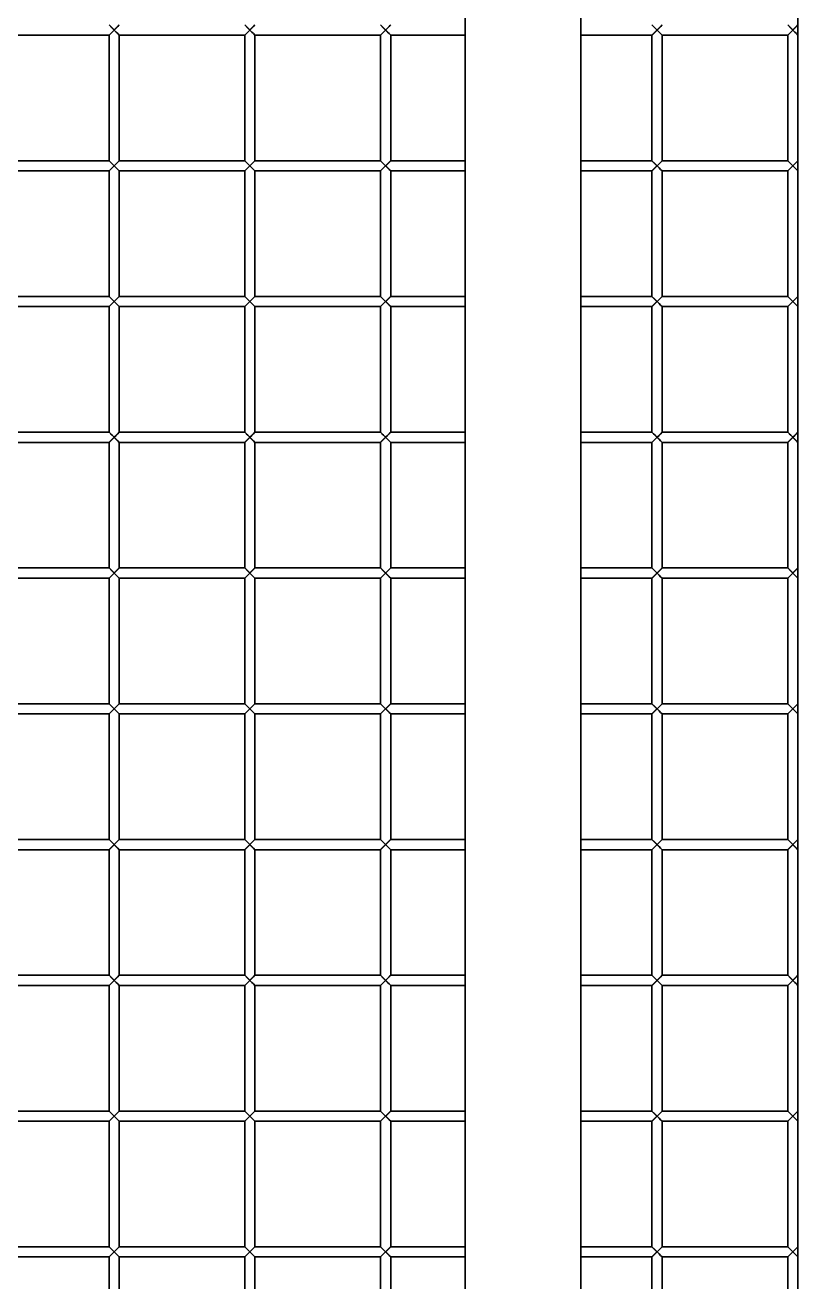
# Model space of a CAD drawing. Header units: millimetres. Extents: x 32496 to 166256, y 3504 to 23939.
# Drawn here: x 68966.3 to 69194, y 13842.3 to 14212.6 of the extents above; entities that cross this region are included whole.
import ezdxf

# ---------------------------------------------------------------- set-up
doc = ezdxf.new("R2010")
doc.units = ezdxf.units.MM
doc.layers.get('0').update_dxf_attribs({"lineweight": 35})

# ---------------------------------------------------------------- blocks, each defined once
blk = doc.blocks.new('8-1250')
at = {"linetype": 'Continuous'}
for p, q in [((-3950.13, -32393.79), (-3950.13, -33324.79)), ((-3916.13, -32393.79), (-3916.13, -33324.79)), ((-3852.13, -33311.79), (-3852.13, -32408.79)), ((-4055.13, -32761.79), (-4052.13, -32758.79)), ((-4052.13, -32761.79), (-4055.13, -32758.79)), ((-4015.13, -32761.79), (-4012.13, -32758.79)), ((-4012.13, -32761.79), (-4015.13, -32758.79)), ((-3975.13, -32761.79), (-3972.13, -32758.79)), ((-3972.13, -32761.79), (-3975.13, -32758.79)), ((-3895.13, -32761.79), (-3892.13, -32758.79)), ((-3892.13, -32761.79), (-3895.13, -32758.79)), ((-3855.13, -32761.79), (-3852.13, -32758.79)), ((-3852.13, -32761.79), (-3855.13, -32758.79)), ((-4092.13, -32761.79), (-4055.13, -32761.79)), ((-4055.13, -32761.79), (-4055.13, -32798.79)), ((-4055.01, -32761.67), (-4054.22, -32760.88)), ((-4054.22, -32760.88), (-4053.63, -32760.29)), ((-4052.13, -32761.79), (-4052.13, -32798.79)), ((-4052.13, -32761.79), (-4015.13, -32761.79)), ((-4015.13, -32761.79), (-4015.13, -32798.79)), ((-4015.01, -32761.67), (-4014.22, -32760.88)), ((-4014.22, -32760.88), (-4013.63, -32760.29)), ((-4012.13, -32761.79), (-4012.13, -32798.79)), ((-4012.13, -32761.79), (-3975.13, -32761.79)), ((-3975.13, -32761.79), (-3975.13, -32798.79)), ((-3975.01, -32761.67), (-3974.22, -32760.88)), ((-3974.22, -32760.88), (-3973.63, -32760.29)), ((-3972.13, -32761.79), (-3972.13, -32798.79)), ((-3972.13, -32761.79), (-3950.13, -32761.79)), ((-3916.13, -32761.79), (-3895.13, -32761.79)), ((-3895.13, -32761.79), (-3895.13, -32798.79)), ((-3895.01, -32761.67), (-3894.22, -32760.88)), ((-3894.22, -32760.88), (-3893.63, -32760.29)), ((-3892.13, -32761.79), (-3892.13, -32798.79)), ((-3892.13, -32761.79), (-3855.13, -32761.79)), ((-3855.13, -32761.79), (-3855.13, -32798.79)), ((-3855.01, -32761.67), (-3854.22, -32760.88)), ((-3854.22, -32760.88), (-3853.63, -32760.29)), ((-4092.13, -32798.79), (-4055.13, -32798.79)), ((-4055.13, -32801.79), (-4052.13, -32798.79)), ((-4052.13, -32801.79), (-4055.13, -32798.79)), ((-4052.13, -32798.79), (-4015.13, -32798.79)), ((-4015.13, -32801.79), (-4012.13, -32798.79)), ((-4012.13, -32801.79), (-4015.13, -32798.79)), ((-4012.13, -32798.79), (-3975.13, -32798.79)), ((-3975.13, -32801.79), (-3972.13, -32798.79)), ((-3972.13, -32801.79), (-3975.13, -32798.79)), ((-3972.13, -32798.79), (-3950.13, -32798.79)), ((-3916.13, -32798.79), (-3895.13, -32798.79)), ((-3895.13, -32801.79), (-3892.13, -32798.79)), ((-3892.13, -32801.79), (-3895.13, -32798.79)), ((-3892.13, -32798.79), (-3855.13, -32798.79)), ((-3855.13, -32801.79), (-3852.13, -32798.79)), ((-3852.13, -32801.79), (-3855.13, -32798.79)), ((-4092.13, -32801.79), (-4055.13, -32801.79)), ((-4055.13, -32801.79), (-4055.13, -32838.79)), ((-4055.01, -32801.67), (-4054.22, -32800.88)), ((-4054.22, -32800.88), (-4053.63, -32800.29)), ((-4052.13, -32801.79), (-4052.13, -32838.79)), ((-4052.13, -32801.79), (-4015.13, -32801.79)), ((-4015.13, -32801.79), (-4015.13, -32838.79)), ((-4015.01, -32801.67), (-4014.22, -32800.88)), ((-4014.22, -32800.88), (-4013.63, -32800.29)), ((-4012.13, -32801.79), (-4012.13, -32838.79)), ((-4012.13, -32801.79), (-3975.13, -32801.79)), ((-3975.13, -32801.79), (-3975.13, -32838.79)), ((-3975.01, -32801.67), (-3974.22, -32800.88)), ((-3974.22, -32800.88), (-3973.63, -32800.29)), ((-3972.13, -32801.79), (-3972.13, -32838.79)), ((-3972.13, -32801.79), (-3950.13, -32801.79)), ((-3916.13, -32801.79), (-3895.13, -32801.79)), ((-3895.13, -32801.79), (-3895.13, -32838.79)), ((-3895.01, -32801.67), (-3894.22, -32800.88)), ((-3894.22, -32800.88), (-3893.63, -32800.29)), ((-3892.13, -32801.79), (-3892.13, -32838.79)), ((-3892.13, -32801.79), (-3855.13, -32801.79)), ((-3855.13, -32801.79), (-3855.13, -32838.79)), ((-3855.01, -32801.67), (-3854.22, -32800.88)), ((-3854.22, -32800.88), (-3853.63, -32800.29)), ((-4092.13, -32838.79), (-4055.13, -32838.79)), ((-4055.13, -32841.79), (-4052.13, -32838.79)), ((-4052.13, -32841.79), (-4055.13, -32838.79)), ((-4052.13, -32838.79), (-4015.13, -32838.79)), ((-4015.13, -32841.79), (-4012.13, -32838.79)), ((-4012.13, -32841.79), (-4015.13, -32838.79)), ((-4012.13, -32838.79), (-3975.13, -32838.79)), ((-3975.13, -32841.79), (-3972.13, -32838.79)), ((-3972.13, -32841.79), (-3975.13, -32838.79)), ((-3972.13, -32838.79), (-3950.13, -32838.79)), ((-3916.13, -32838.79), (-3895.13, -32838.79)), ((-3895.13, -32841.79), (-3892.13, -32838.79)), ((-3892.13, -32841.79), (-3895.13, -32838.79)), ((-3892.13, -32838.79), (-3855.13, -32838.79)), ((-3855.13, -32841.79), (-3852.13, -32838.79)), ((-3852.13, -32841.79), (-3855.13, -32838.79)), ((-4092.13, -32841.79), (-4055.13, -32841.79)), ((-4055.13, -32841.79), (-4055.13, -32878.79)), ((-4055.01, -32841.67), (-4054.22, -32840.88)), ((-4054.22, -32840.88), (-4053.63, -32840.29)), ((-4052.13, -32841.79), (-4052.13, -32878.79)), ((-4052.13, -32841.79), (-4015.13, -32841.79)), ((-4015.13, -32841.79), (-4015.13, -32878.79)), ((-4015.01, -32841.67), (-4014.22, -32840.88)), ((-4014.22, -32840.88), (-4013.63, -32840.29)), ((-4012.13, -32841.79), (-4012.13, -32878.79)), ((-4012.13, -32841.79), (-3975.13, -32841.79)), ((-3975.13, -32841.79), (-3975.13, -32878.79)), ((-3975.01, -32841.67), (-3974.22, -32840.88)), ((-3974.22, -32840.88), (-3973.63, -32840.29)), ((-3972.13, -32841.79), (-3972.13, -32878.79)), ((-3972.13, -32841.79), (-3950.13, -32841.79)), ((-3916.13, -32841.79), (-3895.13, -32841.79)), ((-3895.13, -32841.79), (-3895.13, -32878.79)), ((-3895.01, -32841.67), (-3894.22, -32840.88)), ((-3894.22, -32840.88), (-3893.63, -32840.29)), ((-3892.13, -32841.79), (-3892.13, -32878.79)), ((-3892.13, -32841.79), (-3855.13, -32841.79)), ((-3855.13, -32841.79), (-3855.13, -32878.79)), ((-3855.01, -32841.67), (-3854.22, -32840.88)), ((-3854.22, -32840.88), (-3853.63, -32840.29)), ((-4092.13, -32878.79), (-4055.13, -32878.79)), ((-4055.13, -32881.79), (-4052.13, -32878.79)), ((-4052.13, -32881.79), (-4055.13, -32878.79)), ((-4055.01, -32881.67), (-4054.22, -32880.88)), ((-4054.22, -32880.88), (-4053.63, -32880.29)), ((-4052.13, -32878.79), (-4015.13, -32878.79)), ((-4015.13, -32881.79), (-4012.13, -32878.79)), ((-4012.13, -32881.79), (-4015.13, -32878.79)), ((-4015.01, -32881.67), (-4014.22, -32880.88)), ((-4014.22, -32880.88), (-4013.63, -32880.29)), ((-4012.13, -32878.79), (-3975.13, -32878.79)), ((-3975.13, -32881.79), (-3972.13, -32878.79)), ((-3972.13, -32881.79), (-3975.13, -32878.79)), ((-3975.01, -32881.67), (-3974.22, -32880.88)), ((-3974.22, -32880.88), (-3973.63, -32880.29)), ((-3972.13, -32878.79), (-3950.13, -32878.79)), ((-3916.13, -32878.79), (-3895.13, -32878.79)), ((-3895.13, -32881.79), (-3892.13, -32878.79)), ((-3892.13, -32881.79), (-3895.13, -32878.79)), ((-3895.01, -32881.67), (-3894.22, -32880.88)), ((-3894.22, -32880.88), (-3893.63, -32880.29)), ((-3892.13, -32878.79), (-3855.13, -32878.79)), ((-3855.13, -32881.79), (-3852.13, -32878.79)), ((-3852.13, -32881.79), (-3855.13, -32878.79)), ((-3855.01, -32881.67), (-3854.22, -32880.88)), ((-3854.22, -32880.88), (-3853.63, -32880.29)), ((-4092.13, -32881.79), (-4055.13, -32881.79)), ((-4055.13, -32881.79), (-4055.13, -32918.79)), ((-4052.13, -32881.79), (-4052.13, -32918.79)), ((-4052.13, -32881.79), (-4015.13, -32881.79)), ((-4015.13, -32881.79), (-4015.13, -32918.79)), ((-4012.13, -32881.79), (-4012.13, -32918.79)), ((-4012.13, -32881.79), (-3975.13, -32881.79)), ((-3975.13, -32881.79), (-3975.13, -32918.79)), ((-3972.13, -32881.79), (-3972.13, -32918.79)), ((-3972.13, -32881.79), (-3950.13, -32881.79)), ((-3916.13, -32881.79), (-3895.13, -32881.79)), ((-3895.13, -32881.79), (-3895.13, -32918.79)), ((-3892.13, -32881.79), (-3892.13, -32918.79)), ((-3892.13, -32881.79), (-3855.13, -32881.79)), ((-3855.13, -32881.79), (-3855.13, -32918.79)), ((-4092.13, -32918.79), (-4055.13, -32918.79)), ((-4055.13, -32921.79), (-4052.13, -32918.79)), ((-4052.13, -32921.79), (-4055.13, -32918.79)), ((-4055.01, -32921.67), (-4054.22, -32920.88)), ((-4054.22, -32920.88), (-4053.63, -32920.29)), ((-4052.13, -32918.79), (-4015.13, -32918.79)), ((-4015.13, -32921.79), (-4012.13, -32918.79)), ((-4012.13, -32921.79), (-4015.13, -32918.79)), ((-4015.01, -32921.67), (-4014.22, -32920.88)), ((-4014.22, -32920.88), (-4013.63, -32920.29)), ((-4012.13, -32918.79), (-3975.13, -32918.79)), ((-3975.13, -32921.79), (-3972.13, -32918.79)), ((-3972.13, -32921.79), (-3975.13, -32918.79)), ((-3975.01, -32921.67), (-3974.22, -32920.88)), ((-3974.22, -32920.88), (-3973.63, -32920.29)), ((-3972.13, -32918.79), (-3950.13, -32918.79)), ((-3916.13, -32918.79), (-3895.13, -32918.79)), ((-3895.13, -32921.79), (-3892.13, -32918.79)), ((-3892.13, -32921.79), (-3895.13, -32918.79)), ((-3895.01, -32921.67), (-3894.22, -32920.88)), ((-3894.22, -32920.88), (-3893.63, -32920.29)), ((-3892.13, -32918.79), (-3855.13, -32918.79)), ((-3855.13, -32921.79), (-3852.13, -32918.79)), ((-3852.13, -32921.79), (-3855.13, -32918.79)), ((-3855.01, -32921.67), (-3854.22, -32920.88)), ((-3854.22, -32920.88), (-3853.63, -32920.29)), ((-4092.13, -32921.79), (-4055.13, -32921.79)), ((-4055.13, -32921.79), (-4055.13, -32958.79)), ((-4052.13, -32921.79), (-4052.13, -32958.79)), ((-4052.13, -32921.79), (-4015.13, -32921.79)), ((-4015.13, -32921.79), (-4015.13, -32958.79)), ((-4012.13, -32921.79), (-4012.13, -32958.79)), ((-4012.13, -32921.79), (-3975.13, -32921.79)), ((-3975.13, -32921.79), (-3975.13, -32958.79)), ((-3972.13, -32921.79), (-3972.13, -32958.79)), ((-3972.13, -32921.79), (-3950.13, -32921.79)), ((-3916.13, -32921.79), (-3895.13, -32921.79)), ((-3895.13, -32921.79), (-3895.13, -32958.79)), ((-3892.13, -32921.79), (-3892.13, -32958.79)), ((-3892.13, -32921.79), (-3855.13, -32921.79)), ((-3855.13, -32921.79), (-3855.13, -32958.79)), ((-4092.13, -32958.79), (-4055.13, -32958.79)), ((-4092.13, -32961.79), (-4055.13, -32961.79)), ((-4055.13, -32961.79), (-4052.13, -32958.79)), ((-4052.13, -32961.79), (-4055.13, -32958.79)), ((-4055.13, -32961.79), (-4055.13, -32998.79)), ((-4055.01, -32961.67), (-4054.22, -32960.88)), ((-4054.22, -32960.88), (-4053.63, -32960.29)), ((-4052.13, -32958.79), (-4015.13, -32958.79)), ((-4052.13, -32961.79), (-4052.13, -32998.79)), ((-4052.13, -32961.79), (-4015.13, -32961.79)), ((-4015.13, -32961.79), (-4012.13, -32958.79)), ((-4012.13, -32961.79), (-4015.13, -32958.79)), ((-4015.13, -32961.79), (-4015.13, -32998.79)), ((-4015.01, -32961.67), (-4014.22, -32960.88)), ((-4014.22, -32960.88), (-4013.63, -32960.29)), ((-4012.13, -32958.79), (-3975.13, -32958.79)), ((-4012.13, -32961.79), (-4012.13, -32998.79)), ((-4012.13, -32961.79), (-3975.13, -32961.79)), ((-3975.13, -32961.79), (-3972.13, -32958.79)), ((-3972.13, -32961.79), (-3975.13, -32958.79)), ((-3975.13, -32961.79), (-3975.13, -32998.79)), ((-3975.01, -32961.67), (-3974.22, -32960.88)), ((-3974.22, -32960.88), (-3973.63, -32960.29)), ((-3972.13, -32958.79), (-3950.13, -32958.79)), ((-3972.13, -32961.79), (-3972.13, -32998.79)), ((-3972.13, -32961.79), (-3950.13, -32961.79)), ((-3916.13, -32958.79), (-3895.13, -32958.79)), ((-3916.13, -32961.79), (-3895.13, -32961.79)), ((-3895.13, -32961.79), (-3892.13, -32958.79)), ((-3892.13, -32961.79), (-3895.13, -32958.79)), ((-3895.13, -32961.79), (-3895.13, -32998.79)), ((-3895.01, -32961.67), (-3894.22, -32960.88)), ((-3894.22, -32960.88), (-3893.63, -32960.29)), ((-3892.13, -32958.79), (-3855.13, -32958.79)), ((-3892.13, -32961.79), (-3892.13, -32998.79)), ((-3892.13, -32961.79), (-3855.13, -32961.79)), ((-3855.13, -32961.79), (-3852.13, -32958.79)), ((-3852.13, -32961.79), (-3855.13, -32958.79)), ((-3855.13, -32961.79), (-3855.13, -32998.79)), ((-3855.01, -32961.67), (-3854.22, -32960.88)), ((-3854.22, -32960.88), (-3853.63, -32960.29)), ((-4092.13, -32998.79), (-4055.13, -32998.79)), ((-4055.13, -33001.79), (-4052.13, -32998.79)), ((-4052.13, -33001.79), (-4055.13, -32998.79)), ((-4052.13, -32998.79), (-4015.13, -32998.79)), ((-4015.13, -33001.79), (-4012.13, -32998.79)), ((-4012.13, -33001.79), (-4015.13, -32998.79)), ((-4012.13, -32998.79), (-3975.13, -32998.79)), ((-3975.13, -33001.79), (-3972.13, -32998.79)), ((-3972.13, -33001.79), (-3975.13, -32998.79)), ((-3972.13, -32998.79), (-3950.13, -32998.79)), ((-3916.13, -32998.79), (-3895.13, -32998.79)), ((-3895.13, -33001.79), (-3892.13, -32998.79)), ((-3892.13, -33001.79), (-3895.13, -32998.79)), ((-3892.13, -32998.79), (-3855.13, -32998.79)), ((-3855.13, -33001.79), (-3852.13, -32998.79)), ((-3852.13, -33001.79), (-3855.13, -32998.79)), ((-4092.13, -33001.79), (-4055.13, -33001.79)), ((-4055.13, -33001.79), (-4055.13, -33038.79)), ((-4055.01, -33001.67), (-4054.22, -33000.88)), ((-4054.22, -33000.88), (-4053.63, -33000.29)), ((-4052.13, -33001.79), (-4052.13, -33038.79)), ((-4052.13, -33001.79), (-4015.13, -33001.79)), ((-4015.13, -33001.79), (-4015.13, -33038.79)), ((-4015.01, -33001.67), (-4014.22, -33000.88)), ((-4014.22, -33000.88), (-4013.63, -33000.29)), ((-4012.13, -33001.79), (-4012.13, -33038.79)), ((-4012.13, -33001.79), (-3975.13, -33001.79)), ((-3975.13, -33001.79), (-3975.13, -33038.79)), ((-3975.01, -33001.67), (-3974.22, -33000.88)), ((-3974.22, -33000.88), (-3973.63, -33000.29)), ((-3972.13, -33001.79), (-3972.13, -33038.79)), ((-3972.13, -33001.79), (-3950.13, -33001.79)), ((-3916.13, -33001.79), (-3895.13, -33001.79)), ((-3895.13, -33001.79), (-3895.13, -33038.79)), ((-3895.01, -33001.67), (-3894.22, -33000.88)), ((-3894.22, -33000.88), (-3893.63, -33000.29)), ((-3892.13, -33001.79), (-3892.13, -33038.79)), ((-3892.13, -33001.79), (-3855.13, -33001.79)), ((-3855.13, -33001.79), (-3855.13, -33038.79)), ((-3855.01, -33001.67), (-3854.22, -33000.88)), ((-3854.22, -33000.88), (-3853.63, -33000.29)), ((-4092.13, -33038.79), (-4055.13, -33038.79)), ((-4055.13, -33041.79), (-4052.13, -33038.79)), ((-4052.13, -33041.79), (-4055.13, -33038.79)), ((-4052.13, -33038.79), (-4015.13, -33038.79)), ((-4015.13, -33041.79), (-4012.13, -33038.79)), ((-4012.13, -33041.79), (-4015.13, -33038.79)), ((-4012.13, -33038.79), (-3975.13, -33038.79)), ((-3975.13, -33041.79), (-3972.13, -33038.79)), ((-3972.13, -33041.79), (-3975.13, -33038.79)), ((-3972.13, -33038.79), (-3950.13, -33038.79)), ((-3916.13, -33038.79), (-3895.13, -33038.79)), ((-3895.13, -33041.79), (-3892.13, -33038.79)), ((-3892.13, -33041.79), (-3895.13, -33038.79)), ((-3892.13, -33038.79), (-3855.13, -33038.79)), ((-3855.13, -33041.79), (-3852.13, -33038.79)), ((-3852.13, -33041.79), (-3855.13, -33038.79)), ((-4092.13, -33041.79), (-4055.13, -33041.79)), ((-4055.13, -33041.79), (-4055.13, -33078.79)), ((-4055.01, -33041.67), (-4054.22, -33040.88)), ((-4054.22, -33040.88), (-4053.63, -33040.29)), ((-4052.13, -33041.79), (-4052.13, -33078.79)), ((-4052.13, -33041.79), (-4015.13, -33041.79)), ((-4015.13, -33041.79), (-4015.13, -33078.79)), ((-4015.01, -33041.67), (-4014.22, -33040.88)), ((-4014.22, -33040.88), (-4013.63, -33040.29)), ((-4012.13, -33041.79), (-4012.13, -33078.79)), ((-4012.13, -33041.79), (-3975.13, -33041.79)), ((-3975.13, -33041.79), (-3975.13, -33078.79)), ((-3975.01, -33041.67), (-3974.22, -33040.88)), ((-3974.22, -33040.88), (-3973.63, -33040.29)), ((-3972.13, -33041.79), (-3972.13, -33078.79)), ((-3972.13, -33041.79), (-3950.13, -33041.79)), ((-3916.13, -33041.79), (-3895.13, -33041.79)), ((-3895.13, -33041.79), (-3895.13, -33078.79)), ((-3895.01, -33041.67), (-3894.22, -33040.88)), ((-3894.22, -33040.88), (-3893.63, -33040.29)), ((-3892.13, -33041.79), (-3892.13, -33078.79)), ((-3892.13, -33041.79), (-3855.13, -33041.79)), ((-3855.13, -33041.79), (-3855.13, -33078.79)), ((-3855.01, -33041.67), (-3854.22, -33040.88)), ((-3854.22, -33040.88), (-3853.63, -33040.29)), ((-4092.13, -33078.79), (-4055.13, -33078.79)), ((-4055.13, -33081.79), (-4052.13, -33078.79)), ((-4052.13, -33081.79), (-4055.13, -33078.79)), ((-4055.01, -33081.67), (-4054.22, -33080.88)), ((-4054.22, -33080.88), (-4053.63, -33080.29)), ((-4052.13, -33078.79), (-4015.13, -33078.79)), ((-4015.13, -33081.79), (-4012.13, -33078.79)), ((-4012.13, -33081.79), (-4015.13, -33078.79)), ((-4015.01, -33081.67), (-4014.22, -33080.88)), ((-4014.22, -33080.88), (-4013.63, -33080.29)), ((-4012.13, -33078.79), (-3975.13, -33078.79)), ((-3975.13, -33081.79), (-3972.13, -33078.79)), ((-3972.13, -33081.79), (-3975.13, -33078.79)), ((-3975.01, -33081.67), (-3974.22, -33080.88)), ((-3974.22, -33080.88), (-3973.63, -33080.29)), ((-3972.13, -33078.79), (-3950.13, -33078.79)), ((-3916.13, -33078.79), (-3895.13, -33078.79)), ((-3895.13, -33081.79), (-3892.13, -33078.79)), ((-3892.13, -33081.79), (-3895.13, -33078.79)), ((-3895.01, -33081.67), (-3894.22, -33080.88)), ((-3894.22, -33080.88), (-3893.63, -33080.29)), ((-3892.13, -33078.79), (-3855.13, -33078.79)), ((-3855.13, -33081.79), (-3852.13, -33078.79)), ((-3852.13, -33081.79), (-3855.13, -33078.79)), ((-3855.01, -33081.67), (-3854.22, -33080.88)), ((-3854.22, -33080.88), (-3853.63, -33080.29)), ((-4092.13, -33081.79), (-4055.13, -33081.79)), ((-4055.13, -33081.79), (-4055.13, -33118.79)), ((-4052.13, -33081.79), (-4052.13, -33118.79)), ((-4052.13, -33081.79), (-4015.13, -33081.79)), ((-4015.13, -33081.79), (-4015.13, -33118.79)), ((-4012.13, -33081.79), (-4012.13, -33118.79)), ((-4012.13, -33081.79), (-3975.13, -33081.79)), ((-3975.13, -33081.79), (-3975.13, -33118.79)), ((-3972.13, -33081.79), (-3972.13, -33118.79)), ((-3972.13, -33081.79), (-3950.13, -33081.79)), ((-3916.13, -33081.79), (-3895.13, -33081.79)), ((-3895.13, -33081.79), (-3895.13, -33118.79)), ((-3892.13, -33081.79), (-3892.13, -33118.79)), ((-3892.13, -33081.79), (-3855.13, -33081.79)), ((-3855.13, -33081.79), (-3855.13, -33118.79)), ((-4092.13, -33118.79), (-4055.13, -33118.79)), ((-4055.13, -33121.79), (-4052.13, -33118.79)), ((-4052.13, -33121.79), (-4055.13, -33118.79)), ((-4055.01, -33121.67), (-4054.22, -33120.88)), ((-4054.22, -33120.88), (-4053.63, -33120.29)), ((-4052.13, -33118.79), (-4015.13, -33118.79)), ((-4015.13, -33121.79), (-4012.13, -33118.79)), ((-4012.13, -33121.79), (-4015.13, -33118.79)), ((-4015.01, -33121.67), (-4014.22, -33120.88)), ((-4014.22, -33120.88), (-4013.63, -33120.29)), ((-4012.13, -33118.79), (-3975.13, -33118.79)), ((-3975.13, -33121.79), (-3972.13, -33118.79)), ((-3972.13, -33121.79), (-3975.13, -33118.79)), ((-3975.01, -33121.67), (-3974.22, -33120.88)), ((-3974.22, -33120.88), (-3973.63, -33120.29)), ((-3972.13, -33118.79), (-3950.13, -33118.79)), ((-3916.13, -33118.79), (-3895.13, -33118.79)), ((-3895.13, -33121.79), (-3892.13, -33118.79)), ((-3892.13, -33121.79), (-3895.13, -33118.79)), ((-3895.01, -33121.67), (-3894.22, -33120.88)), ((-3894.22, -33120.88), (-3893.63, -33120.29)), ((-3892.13, -33118.79), (-3855.13, -33118.79)), ((-3855.13, -33121.79), (-3852.13, -33118.79)), ((-3852.13, -33121.79), (-3855.13, -33118.79)), ((-3855.01, -33121.67), (-3854.22, -33120.88)), ((-3854.22, -33120.88), (-3853.63, -33120.29)), ((-4092.13, -33121.79), (-4055.13, -33121.79)), ((-4055.13, -33121.79), (-4055.13, -33158.79)), ((-4052.13, -33121.79), (-4052.13, -33158.79)), ((-4052.13, -33121.79), (-4015.13, -33121.79)), ((-4015.13, -33121.79), (-4015.13, -33158.79)), ((-4012.13, -33121.79), (-4012.13, -33158.79)), ((-4012.13, -33121.79), (-3975.13, -33121.79)), ((-3975.13, -33121.79), (-3975.13, -33158.79)), ((-3972.13, -33121.79), (-3972.13, -33158.79)), ((-3972.13, -33121.79), (-3950.13, -33121.79)), ((-3916.13, -33121.79), (-3895.13, -33121.79)), ((-3895.13, -33121.79), (-3895.13, -33158.79)), ((-3892.13, -33121.79), (-3892.13, -33158.79)), ((-3892.13, -33121.79), (-3855.13, -33121.79)), ((-3855.13, -33121.79), (-3855.13, -33158.79))]:
    blk.add_line(p, q, dxfattribs=at)
for points in [[(-4053.63, -32760.29), (-4054.21, -32759.7), (-4054.69, -32759.23)], [(-4052.24, -32758.9), (-4052.56, -32759.22), (-4053.05, -32759.71), (-4053.63, -32760.29)], [(-4053.63, -32760.29), (-4053.04, -32760.88), (-4052.57, -32761.35), (-4052.13, -32761.79)], [(-4013.63, -32760.29), (-4014.21, -32759.7), (-4014.69, -32759.23)], [(-4012.24, -32758.9), (-4012.56, -32759.22), (-4013.05, -32759.71), (-4013.63, -32760.29)], [(-4013.63, -32760.29), (-4013.04, -32760.88), (-4012.57, -32761.35), (-4012.13, -32761.79)], [(-3973.63, -32760.29), (-3974.21, -32759.7), (-3974.69, -32759.23)], [(-3972.24, -32758.9), (-3972.56, -32759.22), (-3973.05, -32759.71), (-3973.63, -32760.29)], [(-3973.63, -32760.29), (-3973.04, -32760.88), (-3972.57, -32761.35), (-3972.13, -32761.79)], [(-3893.63, -32760.29), (-3894.21, -32759.7), (-3894.69, -32759.23)], [(-3892.24, -32758.9), (-3892.56, -32759.22), (-3893.05, -32759.71), (-3893.63, -32760.29)], [(-3893.63, -32760.29), (-3893.04, -32760.88), (-3892.57, -32761.35), (-3892.13, -32761.79)], [(-3853.63, -32760.29), (-3854.21, -32759.7), (-3854.69, -32759.23)], [(-3852.24, -32758.9), (-3852.56, -32759.22), (-3853.05, -32759.71), (-3853.63, -32760.29)], [(-3853.63, -32760.29), (-3853.04, -32760.88), (-3852.57, -32761.35), (-3852.13, -32761.79)], [(-4053.63, -32800.29), (-4054.21, -32799.7), (-4054.69, -32799.23)], [(-4052.24, -32798.9), (-4052.56, -32799.22), (-4053.05, -32799.71), (-4053.63, -32800.29)], [(-4013.63, -32800.29), (-4014.21, -32799.7), (-4014.69, -32799.23)], [(-4012.24, -32798.9), (-4012.56, -32799.22), (-4013.05, -32799.71), (-4013.63, -32800.29)], [(-3973.63, -32800.29), (-3974.21, -32799.7), (-3974.69, -32799.23)], [(-3972.24, -32798.9), (-3972.56, -32799.22), (-3973.05, -32799.71), (-3973.63, -32800.29)], [(-3893.63, -32800.29), (-3894.21, -32799.7), (-3894.69, -32799.23)], [(-3892.24, -32798.9), (-3892.56, -32799.22), (-3893.05, -32799.71), (-3893.63, -32800.29)], [(-3853.63, -32800.29), (-3854.21, -32799.7), (-3854.69, -32799.23)], [(-3852.24, -32798.9), (-3852.56, -32799.22), (-3853.05, -32799.71), (-3853.63, -32800.29)], [(-4053.63, -32800.29), (-4053.04, -32800.88), (-4052.57, -32801.35), (-4052.13, -32801.79)], [(-4013.63, -32800.29), (-4013.04, -32800.88), (-4012.57, -32801.35), (-4012.13, -32801.79)], [(-3973.63, -32800.29), (-3973.04, -32800.88), (-3972.57, -32801.35), (-3972.13, -32801.79)], [(-3893.63, -32800.29), (-3893.04, -32800.88), (-3892.57, -32801.35), (-3892.13, -32801.79)], [(-3853.63, -32800.29), (-3853.04, -32800.88), (-3852.57, -32801.35), (-3852.13, -32801.79)], [(-4053.63, -32840.29), (-4054.21, -32839.7), (-4054.69, -32839.23)], [(-4052.24, -32838.9), (-4052.56, -32839.22), (-4053.05, -32839.71), (-4053.63, -32840.29)], [(-4013.63, -32840.29), (-4014.21, -32839.7), (-4014.69, -32839.23)], [(-4012.24, -32838.9), (-4012.56, -32839.22), (-4013.05, -32839.71), (-4013.63, -32840.29)], [(-3973.63, -32840.29), (-3974.21, -32839.7), (-3974.69, -32839.23)], [(-3972.24, -32838.9), (-3972.56, -32839.22), (-3973.05, -32839.71), (-3973.63, -32840.29)], [(-3893.63, -32840.29), (-3894.21, -32839.7), (-3894.69, -32839.23)], [(-3892.24, -32838.9), (-3892.56, -32839.22), (-3893.05, -32839.71), (-3893.63, -32840.29)], [(-3853.63, -32840.29), (-3854.21, -32839.7), (-3854.69, -32839.23)], [(-3852.24, -32838.9), (-3852.56, -32839.22), (-3853.05, -32839.71), (-3853.63, -32840.29)], [(-4053.63, -32840.29), (-4053.04, -32840.88), (-4052.57, -32841.35), (-4052.13, -32841.79)], [(-4013.63, -32840.29), (-4013.04, -32840.88), (-4012.57, -32841.35), (-4012.13, -32841.79)], [(-3973.63, -32840.29), (-3973.04, -32840.88), (-3972.57, -32841.35), (-3972.13, -32841.79)], [(-3893.63, -32840.29), (-3893.04, -32840.88), (-3892.57, -32841.35), (-3892.13, -32841.79)], [(-3853.63, -32840.29), (-3853.04, -32840.88), (-3852.57, -32841.35), (-3852.13, -32841.79)], [(-4053.63, -32880.29), (-4054.21, -32879.7), (-4054.69, -32879.23)], [(-4052.24, -32878.9), (-4052.56, -32879.22), (-4053.05, -32879.71), (-4053.63, -32880.29)], [(-4053.63, -32880.29), (-4053.04, -32880.88), (-4052.57, -32881.35), (-4052.13, -32881.79)], [(-4013.63, -32880.29), (-4014.21, -32879.7), (-4014.69, -32879.23)], [(-4012.24, -32878.9), (-4012.56, -32879.22), (-4013.05, -32879.71), (-4013.63, -32880.29)], [(-4013.63, -32880.29), (-4013.04, -32880.88), (-4012.57, -32881.35), (-4012.13, -32881.79)], [(-3973.63, -32880.29), (-3974.21, -32879.7), (-3974.69, -32879.23)], [(-3972.24, -32878.9), (-3972.56, -32879.22), (-3973.05, -32879.71), (-3973.63, -32880.29)], [(-3973.63, -32880.29), (-3973.04, -32880.88), (-3972.57, -32881.35), (-3972.13, -32881.79)], [(-3893.63, -32880.29), (-3894.21, -32879.7), (-3894.69, -32879.23)], [(-3892.24, -32878.9), (-3892.56, -32879.22), (-3893.05, -32879.71), (-3893.63, -32880.29)], [(-3893.63, -32880.29), (-3893.04, -32880.88), (-3892.57, -32881.35), (-3892.13, -32881.79)], [(-3853.63, -32880.29), (-3854.21, -32879.7), (-3854.69, -32879.23)], [(-3852.24, -32878.9), (-3852.56, -32879.22), (-3853.05, -32879.71), (-3853.63, -32880.29)], [(-3853.63, -32880.29), (-3853.04, -32880.88), (-3852.57, -32881.35), (-3852.13, -32881.79)], [(-4053.63, -32920.29), (-4054.21, -32919.7), (-4054.69, -32919.23)], [(-4052.24, -32918.9), (-4052.56, -32919.22), (-4053.05, -32919.71), (-4053.63, -32920.29)], [(-4053.63, -32920.29), (-4053.04, -32920.88), (-4052.57, -32921.35), (-4052.13, -32921.79)], [(-4013.63, -32920.29), (-4014.21, -32919.7), (-4014.69, -32919.23)], [(-4012.24, -32918.9), (-4012.56, -32919.22), (-4013.05, -32919.71), (-4013.63, -32920.29)], [(-4013.63, -32920.29), (-4013.04, -32920.88), (-4012.57, -32921.35), (-4012.13, -32921.79)], [(-3973.63, -32920.29), (-3974.21, -32919.7), (-3974.69, -32919.23)], [(-3972.24, -32918.9), (-3972.56, -32919.22), (-3973.05, -32919.71), (-3973.63, -32920.29)], [(-3973.63, -32920.29), (-3973.04, -32920.88), (-3972.57, -32921.35), (-3972.13, -32921.79)], [(-3893.63, -32920.29), (-3894.21, -32919.7), (-3894.69, -32919.23)], [(-3892.24, -32918.9), (-3892.56, -32919.22), (-3893.05, -32919.71), (-3893.63, -32920.29)], [(-3893.63, -32920.29), (-3893.04, -32920.88), (-3892.57, -32921.35), (-3892.13, -32921.79)], [(-3853.63, -32920.29), (-3854.21, -32919.7), (-3854.69, -32919.23)], [(-3852.24, -32918.9), (-3852.56, -32919.22), (-3853.05, -32919.71), (-3853.63, -32920.29)], [(-3853.63, -32920.29), (-3853.04, -32920.88), (-3852.57, -32921.35), (-3852.13, -32921.79)], [(-4053.63, -32960.29), (-4054.21, -32959.7), (-4054.69, -32959.23)], [(-4052.24, -32958.9), (-4052.56, -32959.22), (-4053.05, -32959.71), (-4053.63, -32960.29)], [(-4053.63, -32960.29), (-4053.04, -32960.88), (-4052.57, -32961.35), (-4052.13, -32961.79)], [(-4013.63, -32960.29), (-4014.21, -32959.7), (-4014.69, -32959.23)], [(-4012.24, -32958.9), (-4012.56, -32959.22), (-4013.05, -32959.71), (-4013.63, -32960.29)], [(-4013.63, -32960.29), (-4013.04, -32960.88), (-4012.57, -32961.35), (-4012.13, -32961.79)], [(-3973.63, -32960.29), (-3974.21, -32959.7), (-3974.69, -32959.23)], [(-3972.24, -32958.9), (-3972.56, -32959.22), (-3973.05, -32959.71), (-3973.63, -32960.29)], [(-3973.63, -32960.29), (-3973.04, -32960.88), (-3972.57, -32961.35), (-3972.13, -32961.79)], [(-3893.63, -32960.29), (-3894.21, -32959.7), (-3894.69, -32959.23)], [(-3892.24, -32958.9), (-3892.56, -32959.22), (-3893.05, -32959.71), (-3893.63, -32960.29)], [(-3893.63, -32960.29), (-3893.04, -32960.88), (-3892.57, -32961.35), (-3892.13, -32961.79)], [(-3853.63, -32960.29), (-3854.21, -32959.7), (-3854.69, -32959.23)], [(-3852.24, -32958.9), (-3852.56, -32959.22), (-3853.05, -32959.71), (-3853.63, -32960.29)], [(-3853.63, -32960.29), (-3853.04, -32960.88), (-3852.57, -32961.35), (-3852.13, -32961.79)], [(-4053.63, -33000.29), (-4054.21, -32999.7), (-4054.69, -32999.23)], [(-4052.24, -32998.9), (-4052.56, -32999.22), (-4053.05, -32999.71), (-4053.63, -33000.29)], [(-4013.63, -33000.29), (-4014.21, -32999.7), (-4014.69, -32999.23)], [(-4012.24, -32998.9), (-4012.56, -32999.22), (-4013.05, -32999.71), (-4013.63, -33000.29)], [(-3973.63, -33000.29), (-3974.21, -32999.7), (-3974.69, -32999.23)], [(-3972.24, -32998.9), (-3972.56, -32999.22), (-3973.05, -32999.71), (-3973.63, -33000.29)], [(-3893.63, -33000.29), (-3894.21, -32999.7), (-3894.69, -32999.23)], [(-3892.24, -32998.9), (-3892.56, -32999.22), (-3893.05, -32999.71), (-3893.63, -33000.29)], [(-3853.63, -33000.29), (-3854.21, -32999.7), (-3854.69, -32999.23)], [(-3852.24, -32998.9), (-3852.56, -32999.22), (-3853.05, -32999.71), (-3853.63, -33000.29)], [(-4053.63, -33000.29), (-4053.04, -33000.88), (-4052.57, -33001.35), (-4052.13, -33001.79)], [(-4013.63, -33000.29), (-4013.04, -33000.88), (-4012.57, -33001.35), (-4012.13, -33001.79)], [(-3973.63, -33000.29), (-3973.04, -33000.88), (-3972.57, -33001.35), (-3972.13, -33001.79)], [(-3893.63, -33000.29), (-3893.04, -33000.88), (-3892.57, -33001.35), (-3892.13, -33001.79)], [(-3853.63, -33000.29), (-3853.04, -33000.88), (-3852.57, -33001.35), (-3852.13, -33001.79)], [(-4053.63, -33040.29), (-4054.21, -33039.7), (-4054.69, -33039.23)], [(-4052.24, -33038.9), (-4052.56, -33039.22), (-4053.05, -33039.71), (-4053.63, -33040.29)], [(-4013.63, -33040.29), (-4014.21, -33039.7), (-4014.69, -33039.23)], [(-4012.24, -33038.9), (-4012.56, -33039.22), (-4013.05, -33039.71), (-4013.63, -33040.29)], [(-3973.63, -33040.29), (-3974.21, -33039.7), (-3974.69, -33039.23)], [(-3972.24, -33038.9), (-3972.56, -33039.22), (-3973.05, -33039.71), (-3973.63, -33040.29)], [(-3893.63, -33040.29), (-3894.21, -33039.7), (-3894.69, -33039.23)], [(-3892.24, -33038.9), (-3892.56, -33039.22), (-3893.05, -33039.71), (-3893.63, -33040.29)], [(-3853.63, -33040.29), (-3854.21, -33039.7), (-3854.69, -33039.23)], [(-3852.24, -33038.9), (-3852.56, -33039.22), (-3853.05, -33039.71), (-3853.63, -33040.29)], [(-4053.63, -33040.29), (-4053.04, -33040.88), (-4052.57, -33041.35), (-4052.13, -33041.79)], [(-4013.63, -33040.29), (-4013.04, -33040.88), (-4012.57, -33041.35), (-4012.13, -33041.79)], [(-3973.63, -33040.29), (-3973.04, -33040.88), (-3972.57, -33041.35), (-3972.13, -33041.79)], [(-3893.63, -33040.29), (-3893.04, -33040.88), (-3892.57, -33041.35), (-3892.13, -33041.79)], [(-3853.63, -33040.29), (-3853.04, -33040.88), (-3852.57, -33041.35), (-3852.13, -33041.79)], [(-4053.63, -33080.29), (-4054.21, -33079.7), (-4054.69, -33079.23)], [(-4052.24, -33078.9), (-4052.56, -33079.22), (-4053.05, -33079.71), (-4053.63, -33080.29)], [(-4053.63, -33080.29), (-4053.04, -33080.88), (-4052.57, -33081.35), (-4052.13, -33081.79)], [(-4013.63, -33080.29), (-4014.21, -33079.7), (-4014.69, -33079.23)], [(-4012.24, -33078.9), (-4012.56, -33079.22), (-4013.05, -33079.71), (-4013.63, -33080.29)], [(-4013.63, -33080.29), (-4013.04, -33080.88), (-4012.57, -33081.35), (-4012.13, -33081.79)], [(-3973.63, -33080.29), (-3974.21, -33079.7), (-3974.69, -33079.23)], [(-3972.24, -33078.9), (-3972.56, -33079.22), (-3973.05, -33079.71), (-3973.63, -33080.29)], [(-3973.63, -33080.29), (-3973.04, -33080.88), (-3972.57, -33081.35), (-3972.13, -33081.79)], [(-3893.63, -33080.29), (-3894.21, -33079.7), (-3894.69, -33079.23)], [(-3892.24, -33078.9), (-3892.56, -33079.22), (-3893.05, -33079.71), (-3893.63, -33080.29)], [(-3893.63, -33080.29), (-3893.04, -33080.88), (-3892.57, -33081.35), (-3892.13, -33081.79)], [(-3853.63, -33080.29), (-3854.21, -33079.7), (-3854.69, -33079.23)], [(-3852.24, -33078.9), (-3852.56, -33079.22), (-3853.05, -33079.71), (-3853.63, -33080.29)], [(-3853.63, -33080.29), (-3853.04, -33080.88), (-3852.57, -33081.35), (-3852.13, -33081.79)], [(-4053.63, -33120.29), (-4054.21, -33119.7), (-4054.69, -33119.23)], [(-4052.24, -33118.9), (-4052.56, -33119.22), (-4053.05, -33119.71), (-4053.63, -33120.29)], [(-4053.63, -33120.29), (-4053.04, -33120.88), (-4052.57, -33121.35), (-4052.13, -33121.79)], [(-4013.63, -33120.29), (-4014.21, -33119.7), (-4014.69, -33119.23)], [(-4012.24, -33118.9), (-4012.56, -33119.22), (-4013.05, -33119.71), (-4013.63, -33120.29)], [(-4013.63, -33120.29), (-4013.04, -33120.88), (-4012.57, -33121.35), (-4012.13, -33121.79)], [(-3973.63, -33120.29), (-3974.21, -33119.7), (-3974.69, -33119.23)], [(-3972.24, -33118.9), (-3972.56, -33119.22), (-3973.05, -33119.71), (-3973.63, -33120.29)], [(-3973.63, -33120.29), (-3973.04, -33120.88), (-3972.57, -33121.35), (-3972.13, -33121.79)], [(-3893.63, -33120.29), (-3894.21, -33119.7), (-3894.69, -33119.23)], [(-3892.24, -33118.9), (-3892.56, -33119.22), (-3893.05, -33119.71), (-3893.63, -33120.29)], [(-3893.63, -33120.29), (-3893.04, -33120.88), (-3892.57, -33121.35), (-3892.13, -33121.79)], [(-3853.63, -33120.29), (-3854.21, -33119.7), (-3854.69, -33119.23)], [(-3852.24, -33118.9), (-3852.56, -33119.22), (-3853.05, -33119.71), (-3853.63, -33120.29)], [(-3853.63, -33120.29), (-3853.04, -33120.88), (-3852.57, -33121.35), (-3852.13, -33121.79)]]:
    blk.add_lwpolyline(points, dxfattribs=at)

msp = doc.modelspace()

# ---------------------------------------------------------------- block references
at = {"color": 6}
msp.add_blockref('8-1250', (73046.131, 46971.457), dxfattribs=at)

doc.saveas('drawing.dxf')
